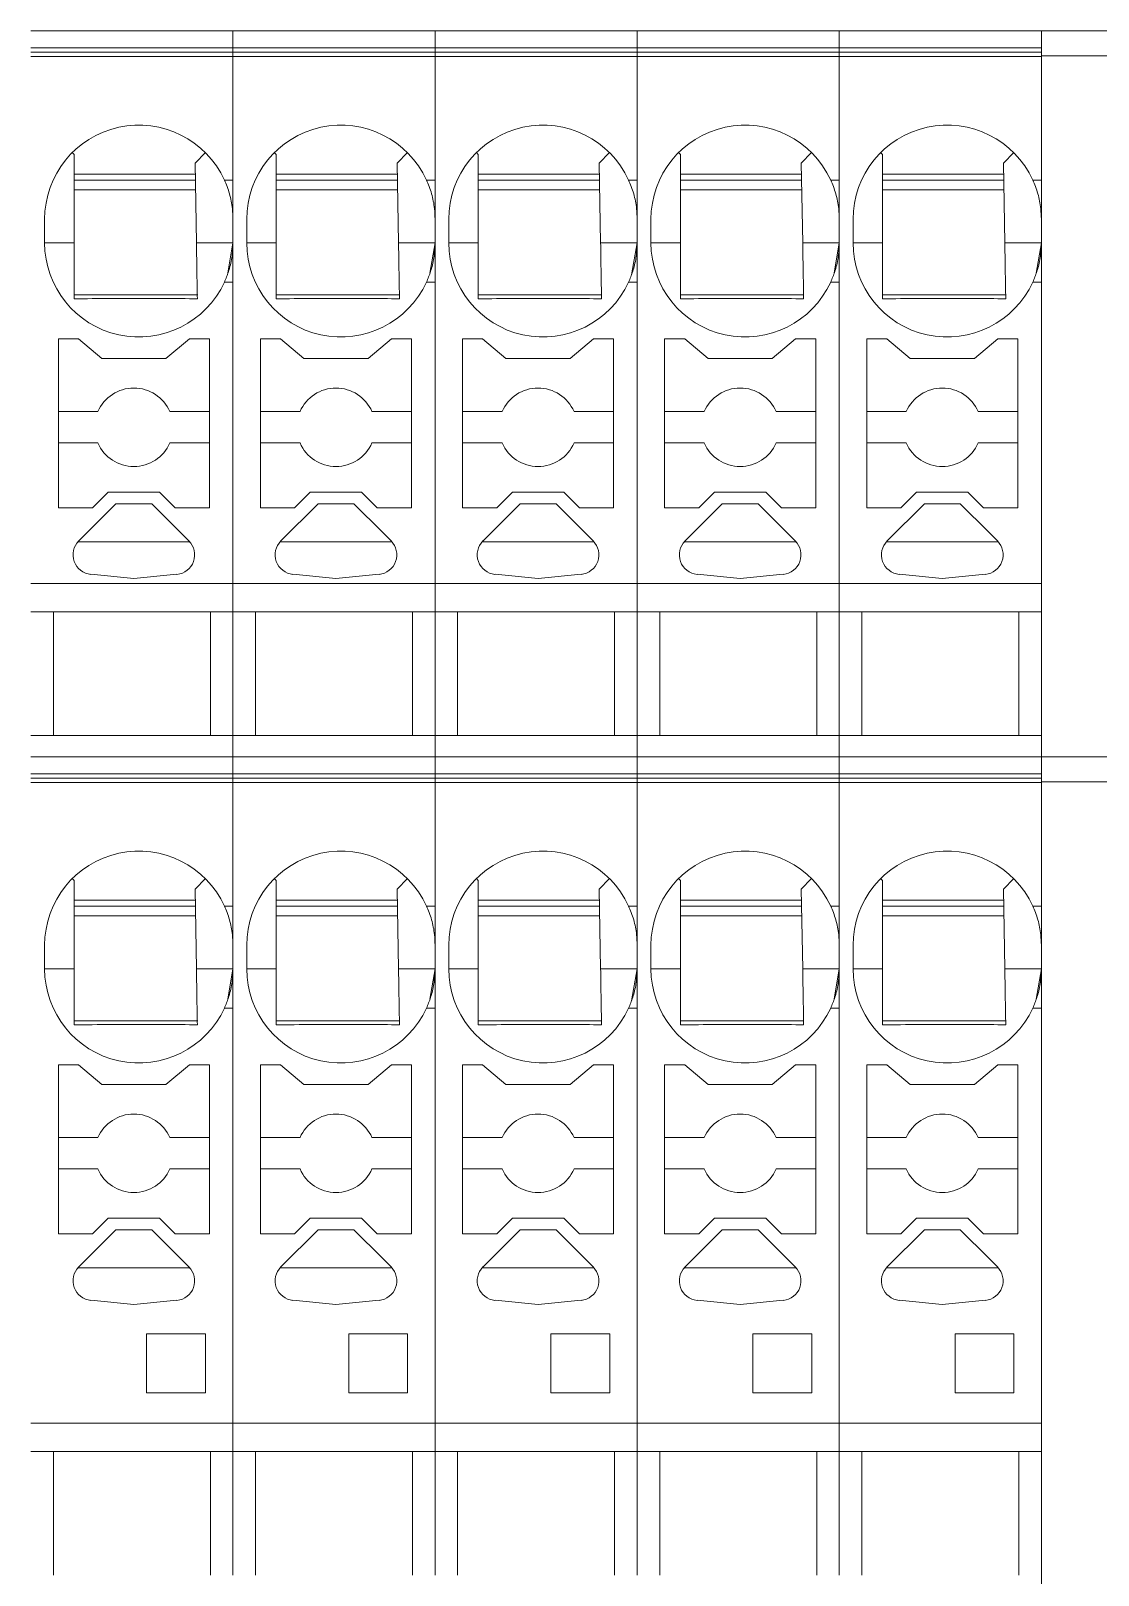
# Model space of a CAD drawing. Header units: millimetres. Extents: x 15 to 265, y 8 to 208.
# Drawn here: x 87.9 to 101.5, y 54.98 to 74.65 of the extents above; entities that cross this region are included whole.
import ezdxf

# ---------------------------------------------------------------- set-up
doc = ezdxf.new("R2010")
doc.units = ezdxf.units.MM

msp = doc.modelspace()

# ---------------------------------------------------------------- linework, layer by layer
at = {"color": 7, "linetype": 'Continuous', "lineweight": 15}
for p, q in [((90.48, 74.651), (87.905, 74.651)), ((93.055, 74.651), (90.48, 74.651)), ((90.48, 74.434), (90.48, 74.651)), ((95.63, 74.651), (93.055, 74.651)), ((93.055, 74.434), (93.055, 74.651)), ((95.63, 74.651), (95.63, 74.434)), ((98.205, 74.651), (95.63, 74.651)), ((100.78, 74.651), (98.205, 74.651)), ((98.205, 74.434), (98.205, 74.651)), ((100.78, 74.651), (101.88, 74.651)), ((100.78, 74.38), (100.78, 74.651)), ((90.48, 74.434), (87.905, 74.434)), ((87.905, 74.38), (90.48, 74.38)), ((93.055, 74.434), (90.48, 74.434)), ((90.48, 74.38), (90.48, 74.434)), ((90.48, 74.38), (93.055, 74.38)), ((90.48, 74.326), (90.48, 74.38)), ((95.63, 74.434), (93.055, 74.434)), ((93.055, 74.38), (93.055, 74.434)), ((93.055, 74.38), (95.63, 74.38)), ((93.055, 74.326), (93.055, 74.38)), ((95.63, 74.434), (95.63, 74.38)), ((98.205, 74.434), (95.63, 74.434)), ((95.63, 74.38), (95.63, 74.326)), ((95.63, 74.38), (98.205, 74.38)), ((100.78, 74.434), (98.205, 74.434)), ((98.205, 74.38), (98.205, 74.434)), ((98.205, 74.38), (100.78, 74.38)), ((98.205, 74.326), (98.205, 74.38)), ((100.78, 74.38), (100.78, 74.368)), ((87.905, 74.326), (90.48, 74.326)), ((90.48, 74.326), (93.055, 74.326)), ((90.48, 74.326), (90.48, 67.611)), ((90.48, 74.326), (90.48, 72.751)), ((93.055, 74.326), (95.63, 74.326)), ((93.055, 74.326), (93.055, 67.611)), ((93.055, 74.326), (93.055, 72.751)), ((95.63, 74.326), (95.63, 72.751)), ((95.63, 74.326), (98.205, 74.326)), ((95.63, 74.326), (95.63, 67.611)), ((98.205, 74.326), (100.78, 74.326)), ((98.205, 74.326), (98.205, 67.611)), ((98.205, 74.326), (98.205, 72.751)), ((100.78, 74.333), (100.78, 74.368)), ((100.78, 74.333), (101.88, 74.333)), ((100.78, 65.401), (100.78, 74.333)), ((100.78, 74.326), (100.78, 72.751)), ((88.431, 73.1), (88.455, 73.076)), ((88.455, 73.076), (88.455, 71.951)), ((90.128, 73.1), (89.996, 72.968)), ((91.006, 73.1), (91.03, 73.076)), ((91.03, 73.076), (91.03, 71.951)), ((92.703, 73.1), (92.571, 72.968)), ((93.581, 73.1), (93.605, 73.076)), ((93.605, 73.076), (93.605, 71.951)), ((95.278, 73.1), (95.146, 72.968)), ((96.156, 73.1), (96.18, 73.076)), ((96.18, 73.076), (96.18, 71.951)), ((97.853, 73.1), (97.721, 72.968)), ((98.731, 73.1), (98.755, 73.076)), ((98.755, 73.076), (98.755, 71.951)), ((100.428, 73.1), (100.296, 72.968)), ((89.999, 72.826), (88.455, 72.826)), ((90.014, 71.951), (89.996, 72.968)), ((92.574, 72.826), (91.03, 72.826)), ((92.589, 71.951), (92.571, 72.968)), ((95.149, 72.826), (93.605, 72.826)), ((95.164, 71.951), (95.146, 72.968)), ((97.724, 72.826), (96.18, 72.826)), ((97.739, 71.951), (97.721, 72.968)), ((100.299, 72.826), (98.755, 72.826)), ((100.314, 71.951), (100.296, 72.968)), ((90, 72.751), (88.455, 72.751)), ((88.455, 72.626), (90.002, 72.626)), ((90.48, 72.751), (90.371, 72.751)), ((92.575, 72.751), (91.03, 72.751)), ((91.03, 72.626), (92.577, 72.626)), ((93.055, 72.751), (92.946, 72.751)), ((95.15, 72.751), (93.605, 72.751)), ((93.605, 72.626), (95.152, 72.626)), ((95.63, 72.751), (95.521, 72.751)), ((97.725, 72.751), (96.18, 72.751)), ((96.18, 72.626), (97.727, 72.626)), ((98.205, 72.751), (98.096, 72.751)), ((100.3, 72.751), (98.755, 72.751)), ((98.755, 72.626), (100.302, 72.626)), ((100.78, 72.751), (100.671, 72.751)), ((88.08, 71.951), (88.08, 72.251)), ((90.655, 71.951), (90.655, 72.251)), ((93.23, 71.951), (93.23, 72.251)), ((95.805, 71.951), (95.805, 72.251)), ((98.38, 71.951), (98.38, 72.251)), ((88.08, 71.951), (88.455, 71.951)), ((90.014, 71.951), (90.48, 71.951)), ((90.409, 71.545), (90.48, 71.951)), ((90.655, 71.951), (91.03, 71.951)), ((92.589, 71.951), (93.055, 71.951)), ((92.99, 71.563), (93.055, 71.951)), ((93.23, 71.951), (93.605, 71.951)), ((95.164, 71.951), (95.63, 71.951)), ((95.559, 71.545), (95.63, 71.951)), ((95.805, 71.951), (96.18, 71.951)), ((97.739, 71.951), (98.205, 71.951)), ((98.14, 71.563), (98.205, 71.951)), ((98.38, 71.951), (98.755, 71.951)), ((100.314, 71.951), (100.78, 71.951)), ((100.715, 71.563), (100.78, 71.951)), ((90.48, 71.451), (90.371, 71.451)), ((90.48, 71.451), (90.48, 67.611)), ((93.055, 71.451), (92.946, 71.451)), ((93.055, 71.451), (93.055, 67.611)), ((95.63, 71.451), (95.521, 71.451)), ((95.63, 71.451), (95.63, 67.611)), ((98.205, 71.451), (98.096, 71.451)), ((98.205, 71.451), (98.205, 67.611)), ((100.78, 71.451), (100.671, 71.451)), ((100.78, 71.451), (100.78, 67.611)), ((88.455, 71.287), (90.03, 71.287)), ((91.03, 71.287), (92.605, 71.287)), ((93.605, 71.287), (95.18, 71.287)), ((96.18, 71.287), (97.755, 71.287)), ((98.755, 71.287), (100.33, 71.287)), ((88.51, 70.726), (88.255, 70.726)), ((88.255, 70.726), (88.255, 68.576)), ((88.808, 70.476), (88.51, 70.726)), ((89.924, 70.726), (89.626, 70.476)), ((90.18, 70.726), (89.924, 70.726)), ((90.18, 68.576), (90.18, 70.726)), ((91.085, 70.726), (90.83, 70.726)), ((90.83, 70.726), (90.83, 68.576)), ((91.383, 70.476), (91.085, 70.726)), ((92.499, 70.726), (92.201, 70.476)), ((92.755, 70.726), (92.499, 70.726)), ((92.755, 68.576), (92.755, 70.726)), ((93.66, 70.726), (93.405, 70.726)), ((93.405, 70.726), (93.405, 68.576)), ((93.958, 70.476), (93.66, 70.726)), ((95.074, 70.726), (94.776, 70.476)), ((95.33, 70.726), (95.074, 70.726)), ((95.33, 68.576), (95.33, 70.726)), ((96.235, 70.726), (95.98, 70.726)), ((95.98, 70.726), (95.98, 68.576)), ((96.533, 70.476), (96.235, 70.726)), ((97.649, 70.726), (97.351, 70.476)), ((97.905, 70.726), (97.649, 70.726)), ((97.905, 68.576), (97.905, 70.726)), ((98.81, 70.726), (98.555, 70.726)), ((98.555, 70.726), (98.555, 68.576)), ((99.108, 70.476), (98.81, 70.726)), ((100.224, 70.726), (99.926, 70.476)), ((100.48, 70.726), (100.224, 70.726)), ((100.48, 68.576), (100.48, 70.726)), ((89.626, 70.476), (88.808, 70.476)), ((92.201, 70.476), (91.383, 70.476)), ((94.776, 70.476), (93.958, 70.476)), ((97.351, 70.476), (96.533, 70.476)), ((99.926, 70.476), (99.108, 70.476)), ((88.255, 69.801), (88.759, 69.801)), ((90.18, 69.801), (89.676, 69.801)), ((90.83, 69.801), (91.334, 69.801)), ((92.755, 69.801), (92.251, 69.801)), ((93.405, 69.801), (93.909, 69.801)), ((95.33, 69.801), (94.826, 69.801)), ((95.98, 69.801), (96.484, 69.801)), ((97.905, 69.801), (97.401, 69.801)), ((98.555, 69.801), (99.059, 69.801)), ((100.48, 69.801), (99.976, 69.801)), ((88.759, 69.401), (88.255, 69.401)), ((90.18, 69.401), (89.676, 69.401)), ((91.334, 69.401), (90.83, 69.401)), ((92.755, 69.401), (92.251, 69.401)), ((93.909, 69.401), (93.405, 69.401)), ((95.33, 69.401), (94.826, 69.401)), ((96.484, 69.401), (95.98, 69.401)), ((97.905, 69.401), (97.401, 69.401)), ((99.059, 69.401), (98.555, 69.401)), ((100.48, 69.401), (99.976, 69.401)), ((88.69, 68.576), (88.89, 68.776)), ((88.89, 68.776), (89.544, 68.776)), ((89.544, 68.776), (89.744, 68.576)), ((91.265, 68.576), (91.465, 68.776)), ((91.465, 68.776), (92.119, 68.776)), ((92.119, 68.776), (92.319, 68.576)), ((93.84, 68.576), (94.04, 68.776)), ((94.04, 68.776), (94.694, 68.776)), ((94.694, 68.776), (94.894, 68.576)), ((96.415, 68.576), (96.615, 68.776)), ((96.615, 68.776), (97.269, 68.776)), ((97.269, 68.776), (97.469, 68.576)), ((98.99, 68.576), (99.19, 68.776)), ((99.19, 68.776), (99.844, 68.776)), ((99.844, 68.776), (100.044, 68.576)), ((88.255, 68.576), (88.69, 68.576)), ((88.989, 68.626), (88.516, 68.153)), ((88.989, 68.626), (89.446, 68.626)), ((89.809, 68.263), (89.446, 68.626)), ((89.744, 68.576), (90.18, 68.576)), ((90.83, 68.576), (91.265, 68.576)), ((91.564, 68.626), (91.091, 68.153)), ((91.564, 68.626), (92.021, 68.626)), ((92.384, 68.263), (92.021, 68.626)), ((92.319, 68.576), (92.755, 68.576)), ((93.405, 68.576), (93.84, 68.576)), ((94.139, 68.626), (93.666, 68.153)), ((94.139, 68.626), (94.596, 68.626)), ((94.959, 68.263), (94.596, 68.626)), ((94.894, 68.576), (95.33, 68.576)), ((95.98, 68.576), (96.415, 68.576)), ((96.714, 68.626), (96.241, 68.153)), ((96.714, 68.626), (97.171, 68.626)), ((97.534, 68.263), (97.171, 68.626)), ((97.469, 68.576), (97.905, 68.576)), ((98.555, 68.576), (98.99, 68.576)), ((99.289, 68.626), (98.816, 68.153)), ((99.289, 68.626), (99.746, 68.626)), ((100.109, 68.263), (99.746, 68.626)), ((100.044, 68.576), (100.48, 68.576)), ((88.506, 68.143), (89.929, 68.143)), ((89.919, 68.153), (89.809, 68.263)), ((91.081, 68.143), (92.504, 68.143)), ((92.494, 68.153), (92.384, 68.263)), ((93.656, 68.143), (95.079, 68.143)), ((95.069, 68.153), (94.959, 68.263)), ((96.231, 68.143), (97.654, 68.143)), ((97.644, 68.153), (97.534, 68.263)), ((98.806, 68.143), (100.229, 68.143)), ((100.219, 68.153), (100.109, 68.263)), ((88.669, 67.728), (89.217, 67.675)), ((89.217, 67.675), (89.766, 67.728)), ((91.244, 67.728), (91.792, 67.675)), ((91.792, 67.675), (92.341, 67.728)), ((93.819, 67.728), (94.367, 67.675)), ((94.367, 67.675), (94.916, 67.728)), ((96.394, 67.728), (96.942, 67.675)), ((96.942, 67.675), (97.491, 67.728)), ((98.969, 67.728), (99.517, 67.675)), ((99.517, 67.675), (100.066, 67.728)), ((87.905, 67.611), (90.48, 67.611)), ((90.48, 67.611), (93.055, 67.611)), ((90.48, 67.611), (90.48, 67.251)), ((93.055, 67.611), (95.63, 67.611)), ((93.055, 67.611), (93.055, 67.251)), ((95.63, 67.611), (95.63, 67.251)), ((95.63, 67.611), (98.205, 67.611)), ((98.205, 67.611), (100.78, 67.611)), ((98.205, 67.611), (98.205, 67.251)), ((87.905, 67.251), (90.48, 67.251)), ((88.192, 67.251), (88.192, 65.676)), ((90.192, 67.251), (90.192, 65.676)), ((90.48, 67.251), (93.055, 67.251)), ((90.48, 67.251), (90.48, 65.676)), ((90.767, 67.251), (90.767, 65.676)), ((92.767, 67.251), (92.767, 65.676)), ((93.055, 67.251), (95.63, 67.251)), ((93.055, 67.251), (93.055, 65.676)), ((93.342, 67.251), (93.342, 65.676)), ((95.342, 67.251), (95.342, 65.676)), ((95.63, 67.251), (95.63, 65.676)), ((95.63, 67.251), (98.205, 67.251)), ((95.917, 67.251), (95.917, 65.676)), ((97.917, 67.251), (97.917, 65.676)), ((98.205, 67.251), (100.78, 67.251)), ((98.205, 67.251), (98.205, 65.676)), ((98.492, 67.251), (98.492, 65.676)), ((100.492, 67.251), (100.492, 65.676)), ((90.48, 65.676), (87.905, 65.676)), ((93.055, 65.676), (90.48, 65.676)), ((90.48, 65.401), (90.48, 65.676)), ((95.63, 65.676), (93.055, 65.676)), ((93.055, 65.401), (93.055, 65.676)), ((95.63, 65.676), (95.63, 65.401)), ((98.205, 65.676), (95.63, 65.676)), ((100.78, 65.676), (98.205, 65.676)), ((98.205, 65.401), (98.205, 65.676)), ((100.78, 65.676), (100.78, 65.401)), ((90.48, 65.401), (87.905, 65.401)), ((93.055, 65.401), (90.48, 65.401)), ((90.48, 65.184), (90.48, 65.401)), ((95.63, 65.401), (93.055, 65.401)), ((93.055, 65.184), (93.055, 65.401)), ((95.63, 65.401), (95.63, 65.184)), ((98.205, 65.401), (95.63, 65.401)), ((100.78, 65.401), (98.205, 65.401)), ((98.205, 65.184), (98.205, 65.401)), ((100.78, 65.401), (101.88, 65.401)), ((100.78, 65.13), (100.78, 65.401)), ((90.48, 65.184), (87.905, 65.184)), ((87.905, 65.13), (90.48, 65.13)), ((93.055, 65.184), (90.48, 65.184)), ((90.48, 65.13), (90.48, 65.184)), ((90.48, 65.13), (93.055, 65.13)), ((90.48, 65.076), (90.48, 65.13)), ((95.63, 65.184), (93.055, 65.184)), ((93.055, 65.13), (93.055, 65.184)), ((93.055, 65.13), (95.63, 65.13)), ((93.055, 65.076), (93.055, 65.13)), ((95.63, 65.184), (95.63, 65.13)), ((98.205, 65.184), (95.63, 65.184)), ((95.63, 65.13), (95.63, 65.076)), ((95.63, 65.13), (98.205, 65.13)), ((100.78, 65.184), (98.205, 65.184)), ((98.205, 65.13), (98.205, 65.184)), ((98.205, 65.13), (100.78, 65.13)), ((98.205, 65.076), (98.205, 65.13)), ((100.78, 65.13), (100.78, 65.118)), ((87.905, 65.076), (90.48, 65.076)), ((90.48, 65.076), (93.055, 65.076)), ((90.48, 65.076), (90.48, 56.911)), ((90.48, 65.076), (90.48, 63.501)), ((93.055, 65.076), (95.63, 65.076)), ((93.055, 65.076), (93.055, 56.911)), ((93.055, 65.076), (93.055, 63.501)), ((95.63, 65.076), (95.63, 63.501)), ((95.63, 65.076), (98.205, 65.076)), ((95.63, 65.076), (95.63, 56.911)), ((98.205, 65.076), (100.78, 65.076)), ((98.205, 65.076), (98.205, 56.911)), ((98.205, 65.076), (98.205, 63.501)), ((100.78, 65.083), (100.78, 65.118)), ((100.78, 65.083), (101.88, 65.083)), ((100.78, 48.225), (100.78, 65.083)), ((100.78, 65.076), (100.78, 63.501)), ((88.431, 63.85), (88.455, 63.826)), ((88.455, 63.826), (88.455, 62.701)), ((90.128, 63.85), (89.996, 63.718)), ((91.006, 63.85), (91.03, 63.826)), ((91.03, 63.826), (91.03, 62.701)), ((92.703, 63.85), (92.571, 63.718)), ((93.581, 63.85), (93.605, 63.826)), ((93.605, 63.826), (93.605, 62.701)), ((95.278, 63.85), (95.146, 63.718)), ((96.156, 63.85), (96.18, 63.826)), ((96.18, 63.826), (96.18, 62.701)), ((97.853, 63.85), (97.721, 63.718)), ((98.731, 63.85), (98.755, 63.826)), ((98.755, 63.826), (98.755, 62.701)), ((100.428, 63.85), (100.296, 63.718)), ((89.999, 63.576), (88.455, 63.576)), ((90.014, 62.701), (89.996, 63.718)), ((92.574, 63.576), (91.03, 63.576)), ((92.589, 62.701), (92.571, 63.718)), ((95.149, 63.576), (93.605, 63.576)), ((95.164, 62.701), (95.146, 63.718)), ((97.724, 63.576), (96.18, 63.576)), ((97.739, 62.701), (97.721, 63.718)), ((100.299, 63.576), (98.755, 63.576)), ((100.314, 62.701), (100.296, 63.718)), ((90, 63.501), (88.455, 63.501)), ((88.455, 63.376), (90.002, 63.376)), ((90.48, 63.501), (90.371, 63.501)), ((92.575, 63.501), (91.03, 63.501)), ((91.03, 63.376), (92.577, 63.376)), ((93.055, 63.501), (92.946, 63.501)), ((95.15, 63.501), (93.605, 63.501)), ((93.605, 63.376), (95.152, 63.376)), ((95.63, 63.501), (95.521, 63.501)), ((97.725, 63.501), (96.18, 63.501)), ((96.18, 63.376), (97.727, 63.376)), ((98.205, 63.501), (98.096, 63.501)), ((100.3, 63.501), (98.755, 63.501)), ((98.755, 63.376), (100.302, 63.376)), ((100.78, 63.501), (100.671, 63.501)), ((88.08, 62.701), (88.08, 63.001)), ((90.48, 63.151), (90.469, 63.151)), ((90.655, 62.701), (90.655, 63.001)), ((93.055, 63.151), (93.044, 63.151)), ((93.23, 62.701), (93.23, 63.001)), ((95.63, 63.151), (95.619, 63.151)), ((95.805, 62.701), (95.805, 63.001)), ((98.205, 63.151), (98.194, 63.151)), ((98.38, 62.701), (98.38, 63.001)), ((100.78, 63.151), (100.769, 63.151)), ((88.08, 62.701), (88.455, 62.701)), ((90.014, 62.701), (90.48, 62.701)), ((90.415, 62.313), (90.48, 62.701)), ((90.655, 62.701), (91.03, 62.701)), ((92.589, 62.701), (93.055, 62.701)), ((92.99, 62.313), (93.055, 62.701)), ((93.23, 62.701), (93.605, 62.701)), ((95.164, 62.701), (95.63, 62.701)), ((95.559, 62.295), (95.63, 62.701)), ((95.805, 62.701), (96.18, 62.701)), ((97.739, 62.701), (98.205, 62.701)), ((98.14, 62.313), (98.205, 62.701)), ((98.38, 62.701), (98.755, 62.701)), ((100.314, 62.701), (100.78, 62.701)), ((100.715, 62.313), (100.78, 62.701)), ((90.48, 62.201), (90.371, 62.201)), ((90.48, 62.201), (90.48, 56.911)), ((93.055, 62.201), (92.946, 62.201)), ((93.055, 62.201), (93.055, 56.911)), ((95.63, 62.201), (95.521, 62.201)), ((95.63, 62.201), (95.63, 56.911)), ((98.205, 62.201), (98.096, 62.201)), ((98.205, 62.201), (98.205, 56.911)), ((100.78, 62.201), (100.671, 62.201)), ((100.78, 62.201), (100.78, 56.911)), ((88.455, 62.037), (90.03, 62.037)), ((91.03, 62.037), (92.605, 62.037)), ((93.605, 62.037), (95.18, 62.037)), ((96.18, 62.037), (97.755, 62.037)), ((98.755, 62.037), (100.33, 62.037)), ((88.51, 61.476), (88.255, 61.476)), ((88.255, 61.476), (88.255, 59.326)), ((88.808, 61.226), (88.51, 61.476)), ((89.924, 61.476), (89.626, 61.226)), ((90.18, 61.476), (89.924, 61.476)), ((90.18, 59.326), (90.18, 61.476)), ((91.085, 61.476), (90.83, 61.476)), ((90.83, 61.476), (90.83, 59.326)), ((91.383, 61.226), (91.085, 61.476)), ((92.499, 61.476), (92.201, 61.226)), ((92.755, 61.476), (92.499, 61.476)), ((92.755, 59.326), (92.755, 61.476)), ((93.66, 61.476), (93.405, 61.476)), ((93.405, 61.476), (93.405, 59.326)), ((93.958, 61.226), (93.66, 61.476)), ((95.074, 61.476), (94.776, 61.226)), ((95.33, 61.476), (95.074, 61.476)), ((95.33, 59.326), (95.33, 61.476)), ((96.235, 61.476), (95.98, 61.476)), ((95.98, 61.476), (95.98, 59.326)), ((96.533, 61.226), (96.235, 61.476)), ((97.649, 61.476), (97.351, 61.226)), ((97.905, 61.476), (97.649, 61.476)), ((97.905, 59.326), (97.905, 61.476)), ((98.81, 61.476), (98.555, 61.476)), ((98.555, 61.476), (98.555, 59.326)), ((99.108, 61.226), (98.81, 61.476)), ((100.224, 61.476), (99.926, 61.226)), ((100.48, 61.476), (100.224, 61.476)), ((100.48, 59.326), (100.48, 61.476)), ((89.626, 61.226), (88.808, 61.226)), ((92.201, 61.226), (91.383, 61.226)), ((94.776, 61.226), (93.958, 61.226)), ((97.351, 61.226), (96.533, 61.226)), ((99.926, 61.226), (99.108, 61.226)), ((88.759, 60.551), (88.255, 60.551)), ((89.676, 60.551), (90.18, 60.551)), ((91.334, 60.551), (90.83, 60.551)), ((92.251, 60.551), (92.755, 60.551)), ((93.909, 60.551), (93.405, 60.551)), ((94.826, 60.551), (95.33, 60.551)), ((96.484, 60.551), (95.98, 60.551)), ((97.401, 60.551), (97.905, 60.551)), ((99.059, 60.551), (98.555, 60.551)), ((99.976, 60.551), (100.48, 60.551)), ((88.759, 60.151), (88.255, 60.151)), ((90.18, 60.151), (89.676, 60.151)), ((91.334, 60.151), (90.83, 60.151)), ((92.755, 60.151), (92.251, 60.151)), ((93.909, 60.151), (93.405, 60.151)), ((95.33, 60.151), (94.826, 60.151)), ((96.484, 60.151), (95.98, 60.151)), ((97.905, 60.151), (97.401, 60.151)), ((99.059, 60.151), (98.555, 60.151)), ((100.48, 60.151), (99.976, 60.151)), ((88.69, 59.326), (88.89, 59.526)), ((88.89, 59.526), (89.544, 59.526)), ((89.544, 59.526), (89.744, 59.326)), ((91.265, 59.326), (91.465, 59.526)), ((91.465, 59.526), (92.119, 59.526)), ((92.119, 59.526), (92.319, 59.326)), ((93.84, 59.326), (94.04, 59.526)), ((94.04, 59.526), (94.694, 59.526)), ((94.694, 59.526), (94.894, 59.326)), ((96.415, 59.326), (96.615, 59.526)), ((96.615, 59.526), (97.269, 59.526)), ((97.269, 59.526), (97.469, 59.326)), ((98.99, 59.326), (99.19, 59.526)), ((99.19, 59.526), (99.844, 59.526)), ((99.844, 59.526), (100.044, 59.326)), ((88.255, 59.326), (88.69, 59.326)), ((88.989, 59.376), (88.516, 58.903)), ((88.989, 59.376), (89.446, 59.376)), ((89.809, 59.013), (89.446, 59.376)), ((89.744, 59.326), (90.18, 59.326)), ((90.83, 59.326), (91.265, 59.326)), ((91.564, 59.376), (91.091, 58.903)), ((91.564, 59.376), (92.021, 59.376)), ((92.384, 59.013), (92.021, 59.376)), ((92.319, 59.326), (92.755, 59.326)), ((93.405, 59.326), (93.84, 59.326)), ((94.139, 59.376), (93.666, 58.903)), ((94.139, 59.376), (94.596, 59.376)), ((94.959, 59.013), (94.596, 59.376)), ((94.894, 59.326), (95.33, 59.326)), ((95.98, 59.326), (96.415, 59.326)), ((96.714, 59.376), (96.241, 58.903)), ((96.714, 59.376), (97.171, 59.376)), ((97.534, 59.013), (97.171, 59.376)), ((97.469, 59.326), (97.905, 59.326)), ((98.555, 59.326), (98.99, 59.326)), ((99.289, 59.376), (98.816, 58.903)), ((99.289, 59.376), (99.746, 59.376)), ((100.109, 59.013), (99.746, 59.376)), ((100.044, 59.326), (100.48, 59.326)), ((88.506, 58.893), (89.929, 58.893)), ((89.919, 58.903), (89.809, 59.013)), ((91.081, 58.893), (92.504, 58.893)), ((92.494, 58.903), (92.384, 59.013)), ((93.656, 58.893), (95.079, 58.893)), ((95.069, 58.903), (94.959, 59.013)), ((96.231, 58.893), (97.654, 58.893)), ((97.644, 58.903), (97.534, 59.013)), ((98.806, 58.893), (100.229, 58.893)), ((100.219, 58.903), (100.109, 59.013)), ((88.669, 58.478), (89.217, 58.425)), ((89.217, 58.425), (89.766, 58.478)), ((91.244, 58.478), (91.792, 58.425)), ((91.792, 58.425), (92.341, 58.478)), ((93.819, 58.478), (94.367, 58.425)), ((94.367, 58.425), (94.916, 58.478)), ((96.394, 58.478), (96.942, 58.425)), ((96.942, 58.425), (97.491, 58.478)), ((98.969, 58.478), (99.517, 58.425)), ((99.517, 58.425), (100.066, 58.478)), ((90.13, 58.051), (89.38, 58.051)), ((89.38, 58.051), (89.38, 57.301)), ((90.13, 57.301), (90.13, 58.051)), ((92.705, 58.051), (91.955, 58.051)), ((91.955, 58.051), (91.955, 57.301)), ((92.705, 57.301), (92.705, 58.051)), ((95.28, 58.051), (94.53, 58.051)), ((94.53, 58.051), (94.53, 57.301)), ((95.28, 57.301), (95.28, 58.051)), ((97.855, 58.051), (97.105, 58.051)), ((97.105, 58.051), (97.105, 57.301)), ((97.855, 57.301), (97.855, 58.051)), ((100.43, 58.051), (99.68, 58.051)), ((99.68, 58.051), (99.68, 57.301)), ((100.43, 57.301), (100.43, 58.051)), ((89.38, 57.301), (90.13, 57.301)), ((91.955, 57.301), (92.705, 57.301)), ((94.53, 57.301), (95.28, 57.301)), ((97.105, 57.301), (97.855, 57.301)), ((99.68, 57.301), (100.43, 57.301)), ((87.905, 56.911), (90.48, 56.911)), ((90.48, 56.911), (93.055, 56.911)), ((90.48, 56.911), (90.48, 56.551)), ((93.055, 56.911), (95.63, 56.911)), ((93.055, 56.911), (93.055, 56.551)), ((95.63, 56.911), (95.63, 56.551)), ((95.63, 56.911), (98.205, 56.911)), ((98.205, 56.911), (100.78, 56.911)), ((98.205, 56.911), (98.205, 56.551)), ((87.905, 56.551), (90.48, 56.551)), ((88.192, 56.551), (88.192, 54.976)), ((90.192, 56.551), (90.192, 54.976)), ((90.48, 56.551), (93.055, 56.551)), ((90.48, 56.551), (90.48, 54.976)), ((90.767, 56.551), (90.767, 54.976)), ((92.767, 56.551), (92.767, 54.976)), ((93.055, 56.551), (95.63, 56.551)), ((93.055, 56.551), (93.055, 54.976)), ((93.342, 56.551), (93.342, 54.976)), ((95.342, 56.551), (95.342, 54.976)), ((95.63, 56.551), (95.63, 54.976)), ((95.63, 56.551), (98.205, 56.551)), ((95.917, 56.551), (95.917, 54.976)), ((97.917, 56.551), (97.917, 54.976)), ((98.205, 56.551), (100.78, 56.551)), ((98.205, 56.551), (98.205, 54.976)), ((98.492, 56.551), (98.492, 54.976)), ((100.492, 56.551), (100.492, 54.976))]:
    msp.add_line(p, q, dxfattribs=at)
for centre, radius, start, end in [((89.28, 72.251), 1.2, 24.6243, 180), ((91.855, 72.251), 1.2, 24.6243, 180), ((94.43, 72.251), 1.2, 24.6243, 180), ((97.005, 72.251), 1.2, 24.6243, 180), ((99.58, 72.251), 1.2, 24.6243, 180), ((89.28, 71.951), 1.2, 180, 335.3757), ((91.855, 71.951), 1.2, 180, 335.3757), ((94.43, 71.951), 1.2, 180, 335.3757), ((97.005, 71.951), 1.2, 180, 335.3757), ((99.58, 71.951), 1.2, 180, 335.3757), ((89.217, 69.601), 0.5, 23.5782, 156.4218), ((91.792, 69.601), 0.5, 23.5782, 156.4218), ((94.367, 69.601), 0.5, 23.5782, 156.4218), ((96.942, 69.601), 0.5, 23.5782, 156.4218), ((99.517, 69.601), 0.5, 23.5782, 156.4218), ((89.217, 69.601), 0.5, 203.5782, 336.4218), ((91.792, 69.601), 0.5, 203.5782, 336.4218), ((94.367, 69.601), 0.5, 203.5782, 336.4218), ((96.942, 69.601), 0.5, 203.5782, 336.4218), ((99.517, 69.601), 0.5, 203.5782, 336.4218), ((88.692, 67.976), 0.25, 135, 264.5597), ((89.742, 67.976), 0.25, 275.4403, 45), ((91.267, 67.976), 0.25, 135, 264.5597), ((92.317, 67.976), 0.25, 275.4403, 45), ((93.842, 67.976), 0.25, 135, 264.5597), ((94.892, 67.976), 0.25, 275.4403, 45), ((96.417, 67.976), 0.25, 135, 264.5597), ((97.467, 67.976), 0.25, 275.4403, 45), ((98.992, 67.976), 0.25, 135, 264.5597), ((100.042, 67.976), 0.25, 275.4403, 45), ((89.28, 63.001), 1.2, 24.6243, 180), ((91.855, 63.001), 1.2, 24.6243, 180), ((94.43, 63.001), 1.2, 24.6243, 180), ((97.005, 63.001), 1.2, 24.6243, 180), ((99.58, 63.001), 1.2, 24.6243, 180), ((89.28, 62.701), 1.2, 180, 335.3757), ((91.855, 62.701), 1.2, 180, 335.3757), ((94.43, 62.701), 1.2, 180, 335.3757), ((97.005, 62.701), 1.2, 180, 335.3757), ((99.58, 62.701), 1.2, 180, 335.3757), ((89.217, 60.351), 0.5, 23.5782, 156.4218), ((91.792, 60.351), 0.5, 23.5782, 156.4218), ((94.367, 60.351), 0.5, 23.5782, 156.4218), ((96.942, 60.351), 0.5, 23.5782, 156.4218), ((99.517, 60.351), 0.5, 23.5782, 156.4218), ((89.217, 60.351), 0.5, 203.5782, 336.4218), ((91.792, 60.351), 0.5, 203.5782, 336.4218), ((94.367, 60.351), 0.5, 203.5782, 336.4218), ((96.942, 60.351), 0.5, 203.5782, 336.4218), ((99.517, 60.351), 0.5, 203.5782, 336.4218), ((88.692, 58.726), 0.25, 135, 264.5597), ((89.742, 58.726), 0.25, 275.4403, 45), ((91.267, 58.726), 0.25, 135, 264.5597), ((92.317, 58.726), 0.25, 275.4403, 45), ((93.842, 58.726), 0.25, 135, 264.5597), ((94.892, 58.726), 0.25, 275.4403, 45), ((96.417, 58.726), 0.25, 135, 264.5597), ((97.467, 58.726), 0.25, 275.4403, 45), ((98.992, 58.726), 0.25, 135, 264.5597), ((100.042, 58.726), 0.25, 275.4403, 45)]:
    msp.add_arc(centre, radius, start, end, dxfattribs=at)
for points, knots in [([(90.371, 72.751), (90.394, 72.696), (90.437, 72.591), (90.474, 72.41), (90.478, 72.296), (90.48, 72.251)], [0, 0, 0, 0, 0.406693, 0.767315, 1, 1, 1, 1]), ([(92.946, 72.751), (92.969, 72.696), (93.012, 72.591), (93.049, 72.41), (93.053, 72.296), (93.055, 72.251)], [0, 0, 0, 0, 0.406693, 0.767315, 1, 1, 1, 1]), ([(95.521, 72.751), (95.544, 72.696), (95.587, 72.591), (95.624, 72.41), (95.628, 72.296), (95.63, 72.251)], [0, 0, 0, 0, 0.406693, 0.767315, 1, 1, 1, 1]), ([(98.096, 72.751), (98.119, 72.696), (98.162, 72.591), (98.199, 72.41), (98.203, 72.296), (98.205, 72.251)], [0, 0, 0, 0, 0.406693, 0.767315, 1, 1, 1, 1]), ([(100.671, 72.751), (100.694, 72.696), (100.737, 72.591), (100.774, 72.41), (100.778, 72.296), (100.78, 72.251)], [0, 0, 0, 0, 0.406693, 0.767315, 1, 1, 1, 1]), ([(88.455, 71.951), (88.455, 71.887), (88.455, 71.73), (88.455, 71.483), (88.455, 71.329), (88.455, 71.237)], [0, 0, 0, 0, 0.221485, 0.537532, 1, 1, 1, 1]), ([(90.026, 71.238), (90.024, 71.355), (90.021, 71.517), (90.017, 71.776), (90.015, 71.898), (90.014, 71.951)], [0, 0, 0, 0, 0.594686, 0.820984, 1, 1, 1, 1]), ([(90.48, 71.951), (90.477, 71.886), (90.47, 71.757), (90.426, 71.584), (90.389, 71.495), (90.371, 71.451)], [0, 0, 0, 0, 0.338397, 0.675497, 1, 1, 1, 1]), ([(91.03, 71.951), (91.03, 71.887), (91.03, 71.73), (91.03, 71.483), (91.03, 71.329), (91.03, 71.237)], [0, 0, 0, 0, 0.221485, 0.537532, 1, 1, 1, 1]), ([(92.601, 71.238), (92.599, 71.355), (92.596, 71.517), (92.592, 71.776), (92.59, 71.898), (92.589, 71.951)], [0, 0, 0, 0, 0.594686, 0.820984, 1, 1, 1, 1]), ([(93.055, 71.951), (93.052, 71.886), (93.045, 71.757), (93.001, 71.584), (92.964, 71.495), (92.946, 71.451)], [0, 0, 0, 0, 0.338397, 0.675497, 1, 1, 1, 1]), ([(93.605, 71.951), (93.605, 71.887), (93.605, 71.73), (93.605, 71.483), (93.605, 71.329), (93.605, 71.237)], [0, 0, 0, 0, 0.221485, 0.537532, 1, 1, 1, 1]), ([(95.176, 71.238), (95.174, 71.355), (95.171, 71.517), (95.167, 71.776), (95.165, 71.898), (95.164, 71.951)], [0, 0, 0, 0, 0.594686, 0.820984, 1, 1, 1, 1]), ([(95.63, 71.951), (95.627, 71.886), (95.62, 71.757), (95.576, 71.584), (95.539, 71.495), (95.521, 71.451)], [0, 0, 0, 0, 0.338397, 0.675497, 1, 1, 1, 1]), ([(96.18, 71.951), (96.18, 71.887), (96.18, 71.73), (96.18, 71.483), (96.18, 71.329), (96.18, 71.237)], [0, 0, 0, 0, 0.221485, 0.537532, 1, 1, 1, 1]), ([(97.751, 71.238), (97.749, 71.355), (97.746, 71.517), (97.742, 71.776), (97.74, 71.898), (97.739, 71.951)], [0, 0, 0, 0, 0.594686, 0.820984, 1, 1, 1, 1]), ([(98.205, 71.951), (98.202, 71.886), (98.195, 71.757), (98.151, 71.584), (98.114, 71.495), (98.096, 71.451)], [0, 0, 0, 0, 0.338397, 0.675497, 1, 1, 1, 1]), ([(98.755, 71.951), (98.755, 71.887), (98.755, 71.73), (98.755, 71.483), (98.755, 71.329), (98.755, 71.237)], [0, 0, 0, 0, 0.221485, 0.537532, 1, 1, 1, 1]), ([(100.326, 71.238), (100.324, 71.355), (100.321, 71.517), (100.317, 71.776), (100.315, 71.898), (100.314, 71.951)], [0, 0, 0, 0, 0.594686, 0.820984, 1, 1, 1, 1]), ([(100.78, 71.951), (100.777, 71.886), (100.77, 71.757), (100.726, 71.584), (100.689, 71.495), (100.671, 71.451)], [0, 0, 0, 0, 0.338397, 0.675497, 1, 1, 1, 1]), ([(88.455, 71.237), (88.605, 71.239), (88.791, 71.241), (89.094, 71.243), (89.252, 71.243), (89.422, 71.243), (89.715, 71.242), (89.891, 71.24), (90.026, 71.238)], [0, 0, 0, 0, 0.357293, 0.444287, 0.518254, 0.592604, 0.689691, 1, 1, 1, 1]), ([(91.03, 71.237), (91.18, 71.239), (91.366, 71.241), (91.669, 71.243), (91.827, 71.243), (91.997, 71.243), (92.29, 71.242), (92.466, 71.24), (92.601, 71.238)], [0, 0, 0, 0, 0.357293, 0.444287, 0.518254, 0.592604, 0.689691, 1, 1, 1, 1]), ([(93.605, 71.237), (93.755, 71.239), (93.941, 71.241), (94.244, 71.243), (94.402, 71.243), (94.572, 71.243), (94.865, 71.242), (95.041, 71.24), (95.176, 71.238)], [0, 0, 0, 0, 0.357293, 0.444287, 0.518254, 0.592604, 0.689691, 1, 1, 1, 1]), ([(96.18, 71.237), (96.33, 71.239), (96.516, 71.241), (96.819, 71.243), (96.977, 71.243), (97.147, 71.243), (97.44, 71.242), (97.616, 71.24), (97.751, 71.238)], [0, 0, 0, 0, 0.357293, 0.444287, 0.518254, 0.592604, 0.689691, 1, 1, 1, 1]), ([(98.755, 71.237), (98.905, 71.239), (99.091, 71.241), (99.394, 71.243), (99.552, 71.243), (99.722, 71.243), (100.015, 71.242), (100.191, 71.24), (100.326, 71.238)], [0, 0, 0, 0, 0.357293, 0.444287, 0.518254, 0.592604, 0.689691, 1, 1, 1, 1]), ([(90.371, 63.501), (90.394, 63.446), (90.437, 63.341), (90.474, 63.16), (90.478, 63.046), (90.48, 63.001)], [0, 0, 0, 0, 0.406693, 0.767315, 1, 1, 1, 1]), ([(92.946, 63.501), (92.969, 63.446), (93.012, 63.341), (93.049, 63.16), (93.053, 63.046), (93.055, 63.001)], [0, 0, 0, 0, 0.406693, 0.767315, 1, 1, 1, 1]), ([(95.521, 63.501), (95.544, 63.446), (95.587, 63.341), (95.624, 63.16), (95.628, 63.046), (95.63, 63.001)], [0, 0, 0, 0, 0.406693, 0.767315, 1, 1, 1, 1]), ([(98.096, 63.501), (98.119, 63.446), (98.162, 63.341), (98.199, 63.16), (98.203, 63.046), (98.205, 63.001)], [0, 0, 0, 0, 0.406693, 0.767315, 1, 1, 1, 1]), ([(100.671, 63.501), (100.694, 63.446), (100.737, 63.341), (100.774, 63.16), (100.778, 63.046), (100.78, 63.001)], [0, 0, 0, 0, 0.406693, 0.767315, 1, 1, 1, 1]), ([(88.455, 62.701), (88.455, 62.637), (88.455, 62.48), (88.455, 62.233), (88.455, 62.079), (88.455, 61.987)], [0, 0, 0, 0, 0.2214847, 0.5375323, 1, 1, 1, 1]), ([(90.026, 61.988), (90.024, 62.105), (90.021, 62.267), (90.017, 62.526), (90.015, 62.648), (90.014, 62.701)], [0, 0, 0, 0, 0.594686, 0.820984, 1, 1, 1, 1]), ([(90.48, 62.701), (90.477, 62.636), (90.47, 62.507), (90.426, 62.334), (90.389, 62.245), (90.371, 62.201)], [0, 0, 0, 0, 0.338397, 0.675497, 1, 1, 1, 1]), ([(91.03, 62.701), (91.03, 62.637), (91.03, 62.48), (91.03, 62.233), (91.03, 62.079), (91.03, 61.987)], [0, 0, 0, 0, 0.2214847, 0.5375323, 1, 1, 1, 1]), ([(92.601, 61.988), (92.599, 62.105), (92.596, 62.267), (92.592, 62.526), (92.59, 62.648), (92.589, 62.701)], [0, 0, 0, 0, 0.594686, 0.820984, 1, 1, 1, 1]), ([(93.055, 62.701), (93.052, 62.636), (93.045, 62.507), (93.001, 62.334), (92.964, 62.245), (92.946, 62.201)], [0, 0, 0, 0, 0.338397, 0.675497, 1, 1, 1, 1]), ([(93.605, 62.701), (93.605, 62.637), (93.605, 62.48), (93.605, 62.233), (93.605, 62.079), (93.605, 61.987)], [0, 0, 0, 0, 0.2214847, 0.5375323, 1, 1, 1, 1]), ([(95.176, 61.988), (95.174, 62.105), (95.171, 62.267), (95.167, 62.526), (95.165, 62.648), (95.164, 62.701)], [0, 0, 0, 0, 0.594686, 0.820984, 1, 1, 1, 1]), ([(95.63, 62.701), (95.627, 62.636), (95.62, 62.507), (95.576, 62.334), (95.539, 62.245), (95.521, 62.201)], [0, 0, 0, 0, 0.338397, 0.675497, 1, 1, 1, 1]), ([(96.18, 62.701), (96.18, 62.637), (96.18, 62.48), (96.18, 62.233), (96.18, 62.079), (96.18, 61.987)], [0, 0, 0, 0, 0.2214847, 0.5375323, 1, 1, 1, 1]), ([(97.751, 61.988), (97.749, 62.105), (97.746, 62.267), (97.742, 62.526), (97.74, 62.648), (97.739, 62.701)], [0, 0, 0, 0, 0.594686, 0.820984, 1, 1, 1, 1]), ([(98.205, 62.701), (98.202, 62.636), (98.195, 62.507), (98.151, 62.334), (98.114, 62.245), (98.096, 62.201)], [0, 0, 0, 0, 0.338397, 0.675497, 1, 1, 1, 1]), ([(98.755, 62.701), (98.755, 62.637), (98.755, 62.48), (98.755, 62.233), (98.755, 62.079), (98.755, 61.987)], [0, 0, 0, 0, 0.2214847, 0.5375323, 1, 1, 1, 1]), ([(100.326, 61.988), (100.324, 62.105), (100.321, 62.267), (100.317, 62.526), (100.315, 62.648), (100.314, 62.701)], [0, 0, 0, 0, 0.594686, 0.820984, 1, 1, 1, 1]), ([(100.78, 62.701), (100.777, 62.636), (100.77, 62.507), (100.726, 62.334), (100.689, 62.245), (100.671, 62.201)], [0, 0, 0, 0, 0.338397, 0.675497, 1, 1, 1, 1]), ([(88.455, 61.987), (88.605, 61.989), (88.791, 61.991), (89.094, 61.993), (89.252, 61.993), (89.422, 61.993), (89.715, 61.992), (89.891, 61.99), (90.026, 61.988)], [0, 0, 0, 0, 0.357293, 0.444287, 0.518254, 0.592604, 0.689691, 1, 1, 1, 1]), ([(91.03, 61.987), (91.18, 61.989), (91.366, 61.991), (91.669, 61.993), (91.827, 61.993), (91.997, 61.993), (92.29, 61.992), (92.466, 61.99), (92.601, 61.988)], [0, 0, 0, 0, 0.357293, 0.444287, 0.518254, 0.592604, 0.689691, 1, 1, 1, 1]), ([(93.605, 61.987), (93.755, 61.989), (93.941, 61.991), (94.244, 61.993), (94.402, 61.993), (94.572, 61.993), (94.865, 61.992), (95.041, 61.99), (95.176, 61.988)], [0, 0, 0, 0, 0.357293, 0.444287, 0.518254, 0.592604, 0.689691, 1, 1, 1, 1]), ([(96.18, 61.987), (96.33, 61.989), (96.516, 61.991), (96.819, 61.993), (96.977, 61.993), (97.147, 61.993), (97.44, 61.992), (97.616, 61.99), (97.751, 61.988)], [0, 0, 0, 0, 0.357293, 0.444287, 0.518254, 0.592604, 0.689691, 1, 1, 1, 1]), ([(98.755, 61.987), (98.905, 61.989), (99.091, 61.991), (99.394, 61.993), (99.552, 61.993), (99.722, 61.993), (100.015, 61.992), (100.191, 61.99), (100.326, 61.988)], [0, 0, 0, 0, 0.357293, 0.444287, 0.518254, 0.592604, 0.689691, 1, 1, 1, 1])]:
    msp.add_open_spline(points, degree=3, knots=knots, dxfattribs=at)

doc.saveas('drawing.dxf')
